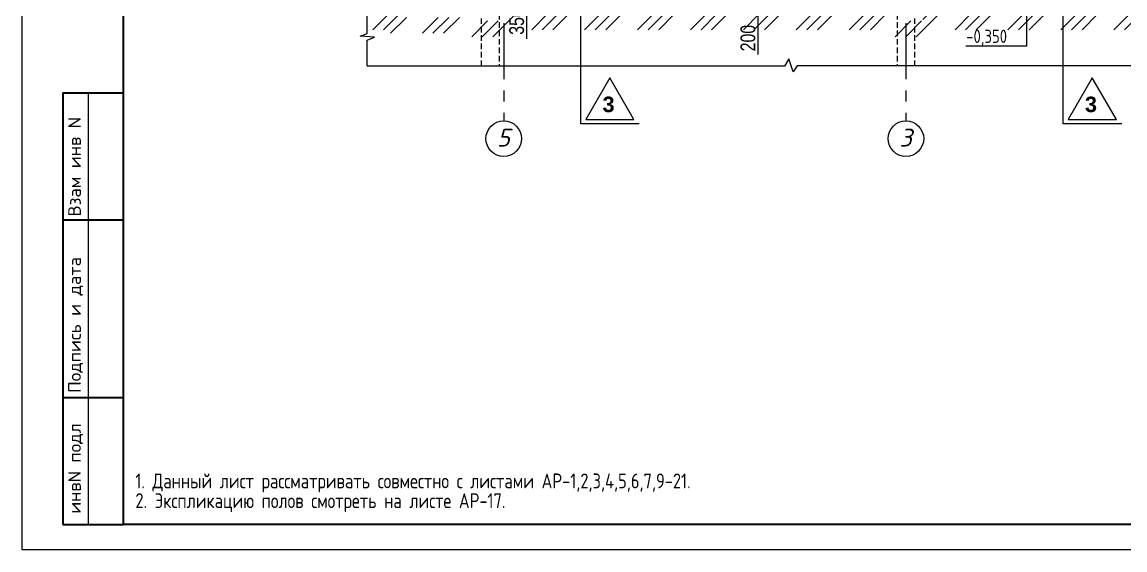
# Model space of a CAD drawing. Extents: x -12289450 to -10763036, y -7834513 to -6150123.
# Drawn here: x -11267018 to -11251388, y -7715920 to -7708437 of the extents above; entities that cross this region are included whole.
import ezdxf

# ---------------------------------------------------------------- set-up
doc = ezdxf.new("R2010")
doc.units = 0
doc.header["$LTSCALE"] = 25
doc.header["$PDMODE"] = 35
doc.linetypes.add('CENTER', pattern=[50.8, 31.75, -6.35, 6.35, -6.35])
doc.linetypes.add('HIDDEN2', pattern=[4.7625, 3.175, -1.5875])
doc.layers.get('DefPoints').update_dxf_attribs({"color": 10, "lineweight": 30})
for name, color, linetype in [('003-ТЕКСТ', 7, 'Continuous'), ('004-ВСПЛИНИИ', 15, 'Continuous'), ('005-РАЗМЕРЫ', 252, 'Continuous'), ('008-ШТРИХОВКА', 252, 'Continuous'), ('014-ОСИ', 251, 'CENTER'), ('Annotation - Text', 7, 'Continuous'), ('ArchiCAD', 7, 'Continuous'), ('Новое', 51, 'Continuous'), ('Примечания', 7, 'Continuous')]:
    doc.layers.add(name, color=color, linetype=linetype)
for name, color, linetype, lineweight in [('0_Ном_пера__41', 7, 'Continuous', 9), ('___АР Полы_Ном_пера__1', 7, 'Continuous', 5), ('___АР Полы_Ном_пера__41', 7, 'Continuous', 9), ('SVAYA', 1, 'Continuous', 40)]:
    doc.layers.add(name, color=color, linetype=linetype, lineweight=lineweight)
doc.styles.add('gismo', font='isocpeui.ttf')
doc.styles.add('GOST 2.304', font='cs_gost2304.shx')
doc.styles.add('SIMP701', font='simplex701.shx')
doc.styles.add('TXT0', font='txt', dxfattribs={"width": 0.8})
doc.styles.add('СГЕНЕРИР_СТИЛЬ_1', font='arialbd.ttf')
doc.dimstyles.new('Копия(5) РАЗМЕРЫ', dxfattribs={"dimscale": 30, "dimtxt": 7, "dimasz": 0.15, "dimexe": 0, "dimexo": 0, "dimgap": 1.2, "dimtad": 1, "dimdec": 0, "dimzin": 0, "dimdsep": 46, "dimtxsty": 'TXT0', "dimblk1": 'A8MITTA', "dimblk2": 'A8MITTA', "dimsah": 1, "dimcen": 2, "dimse1": 1, "dimse2": 1, "dimadec": 0, "dimazin": 0, "dimtp": 6, "dimtm": 6, "dimtfac": 1, "dimtdec": 0, "dimtofl": 0, "dimtmove": 0, "dimatfit": 3, "dimldrblk": 'A8MITTA', "dimfxl": 0, "dimtolj": 1, "dimtzin": 0, "dimarcsym": 0})

# ---------------------------------------------------------------- blocks, each defined once
blk = doc.blocks.new('A8MITTA', base_point=(3180, 3140))
for p, q in [((3160, 3140), (3200, 3140)), ((3170, 3130), (3190, 3150)), ((3180, 3155), (3180, 3125))]:
    blk.add_line(p, q)
blk = doc.blocks.new('*D125')
at = {"layer": '005-РАЗМЕРЫ', "color": 0, "lineweight": -2, "ltscale": 4, "transparency": 16777216}
for p, q in [((-11259867, -7707725), (-11259867, -7708066)), ((-11259867, -7708071), (-11259867, -7708675))]:
    blk.add_line(p, q, dxfattribs=at)
at = {"layer": 'DefPoints', "color": 0, "ltscale": 4, "transparency": 16777216}
for p in [(-11260068, -7707721), (-11259867, -7707721), (-11260068, -7708071)]:
    blk.add_point(p, dxfattribs=at)
at = {"layer": '005-РАЗМЕРЫ', "color": 0, "lineweight": -2, "ltscale": 4, "transparency": 16777216, "xscale": 4.5, "yscale": 4.5, "zscale": 4.5}
for p, rotation in [((-11259867, -7707721), 90), ((-11259867, -7708071), 270)]:
    blk.add_blockref('A8MITTA', p, dxfattribs=dict(at, rotation=rotation))
at = {"layer": '005-РАЗМЕРЫ', "color": 0, "lineweight": 25, "ltscale": 4, "transparency": 16777216, "insert": (-11260008, -7708429), "char_height": 210, "attachment_point": 5, "rotation": 90, "style": 'TXT0'}
blk.add_mtext('\\A1;350', dxfattribs=at)
blk = doc.blocks.new('*D155')
at = {"layer": '005-РАЗМЕРЫ', "color": 0, "lineweight": -2, "ltscale": 4, "transparency": 16777216}
for p, q in [((-11256589, -7707875), (-11256589, -7708066)), ((-11256589, -7708071), (-11256589, -7708896))]:
    blk.add_line(p, q, dxfattribs=at)
at = {"layer": 'DefPoints', "color": 0, "ltscale": 4, "transparency": 16777216}
for p in [(-11256869, -7707871), (-11256869, -7708071), (-11256589, -7708071)]:
    blk.add_point(p, dxfattribs=at)
at = {"layer": '005-РАЗМЕРЫ', "color": 0, "lineweight": -2, "ltscale": 4, "transparency": 16777216, "xscale": 4.5, "yscale": 4.5, "zscale": 4.5}
for p, rotation in [((-11256589, -7707871), 90), ((-11256589, -7708071), 270)]:
    blk.add_blockref('A8MITTA', p, dxfattribs=dict(at, rotation=rotation))
at = {"layer": '005-РАЗМЕРЫ', "color": 0, "lineweight": 25, "ltscale": 4, "transparency": 16777216, "insert": (-11256730, -7708664), "char_height": 210, "attachment_point": 5, "rotation": 90, "style": 'TXT0'}
blk.add_mtext('\\A1;200', dxfattribs=at)

msp = doc.modelspace()

# ---------------------------------------------------------------- hatches: boundary and pattern name
at = {"layer": '008-ШТРИХОВКА', "linetype": 'Continuous', "ltscale": 3}
h = msp.add_hatch(dxfattribs=at)
h.set_pattern_fill('GROUNDBORDER', color=0, scale=33.333333, style=0, pattern_type=2)
h.set_pattern_definition([(45, (0, 0), (-374.99994, 374.99994), []), (45, (150, 0), (-374.99994, 374.99994), []), (45, (-450, 0), (-374.99994, 374.99994), [])])
h.paths.add_polyline_path([(-11262126.6, -7708320.7), (-11261621.7, -7708320.7), (-11261621.7, -7708370.7), (-11260621.7, -7708370.7), (-11260621.7, -7708420.7), (-11260141.7, -7708420.7), (-11260141.7, -7708320.7), (-11254731.7, -7708320.7), (-11254731.7, -7708420.7), (-11254251.7, -7708420.7), (-11254251.7, -7708320.7), (-11247941.7, -7708320.7), (-11247941.7, -7708420.7), (-11247461.7, -7708420.7), (-11247461.7, -7708370.7), (-11246461.7, -7708370.7), (-11246461.7, -7708320.7), (-11245956.8, -7708320.7), (-11245956.8, -7708320.7), (-11245956.8, -7708545.7), (-11246236.7, -7708545.7), (-11246236.7, -7708595.7), (-11247236.7, -7708595.7), (-11247236.7, -7708645.7), (-11248166.7, -7708645.7), (-11248166.7, -7708545.7), (-11254026.7, -7708545.7), (-11254026.7, -7708645.7), (-11254956.7, -7708645.7), (-11254956.7, -7708545.7), (-11259916.7, -7708545.7), (-11259916.7, -7708645.7), (-11260846.7, -7708645.7), (-11260846.7, -7708595.7), (-11261846.7, -7708595.7), (-11261846.7, -7708545.7), (-11262126.6, -7708545.7)], flags=0)

# ---------------------------------------------------------------- linework, layer by layer
at = {"layer": '004-ВСПЛИНИИ', "color": 0, "lineweight": 0}
for points in [[(-11262126.6, -7709059), (-11262126.6, -7708693.4), (-11262025.5, -7708651.1), (-11262226.8, -7708636.9), (-11262126.6, -7708600.9), (-11262126.6, -7708320.7)], [(-11245956.8, -7709059), (-11256033.9, -7709059), (-11256090.1, -7709140.5), (-11256151.7, -7708960.1), (-11256210.3, -7709060.2), (-11262127, -7709061.5)]]:
    msp.add_lwpolyline(points, dxfattribs=at)
at = {"layer": '014-ОСИ'}
for points in [[(-11260191.7, -7708452.7), (-11260191.7, -7709837.6)], [(-11260191.7, -7708452.7), (-11260191.7, -7709837.6)], [(-11260191.7, -7708452.7), (-11260191.7, -7709837.6)], [(-11254491.7, -7708452.7), (-11254491.7, -7709837.6)]]:
    msp.add_lwpolyline(points, dxfattribs=at)
at = {"layer": '0_Ном_пера__41', "linetype": 'Continuous'}
for p, q in [((-11259098.1, -7709880.5), (-11259098.1, -7707769.6)), ((-11252260.7, -7709880.5), (-11252260.7, -7707769.6)), ((-11258270.7, -7709880.5), (-11259098.1, -7709880.5)), ((-11251433.4, -7709880.5), (-11252260.7, -7709880.5))]:
    msp.add_line(p, q, dxfattribs=at)
at = {"layer": '___АР Полы_Ном_пера__41', "linetype": 'Continuous'}
for p, q in [((-11258687.6, -7709227), (-11259029.2, -7709818.7)), ((-11258346, -7709818.7), (-11258687.6, -7709227)), ((-11251850.2, -7709227), (-11252191.9, -7709818.7)), ((-11251508.6, -7709818.7), (-11251850.2, -7709227)), ((-11259029.2, -7709818.7), (-11258346, -7709818.7)), ((-11252191.9, -7709818.7), (-11251508.6, -7709818.7))]:
    msp.add_line(p, q, dxfattribs=at)
at = {"layer": 'Annotation - Text', "color": 0, "lineweight": 20}
for centre in [(-11260191.7, -7710089.6), (-11260191.7, -7710089.6), (-11260191.7, -7710089.6), (-11260191.7, -7710089.6), (-11254491.7, -7710089.6), (-11254491.7, -7710089.6)]:
    msp.add_circle(centre, 252, dxfattribs=at)
at = {"layer": 'ArchiCAD', "color": 7, "linetype": 'Continuous', "lineweight": 35}
for p, q in [((-11266442.4, -7709440), (-11265578.4, -7709440)), ((-11266442.4, -7709440), (-11266442.4, -7715559.9)), ((-11266442.5, -7711239.9), (-11265578.5, -7711239.9)), ((-11266442.5, -7713759.9), (-11265578.5, -7713759.9)), ((-11266442.5, -7715559.9), (-11265578.5, -7715559.9))]:
    msp.add_line(p, q, dxfattribs=at)
msp.add_lwpolyline([(-11265578.5, -7694896.2), (-11237138.6, -7694896.2), (-11237138.6, -7715560.1), (-11265578.5, -7715560.1)], close=True, dxfattribs=at)
at = {"layer": 'SVAYA', "linetype": 'HIDDEN2', "lineweight": 25}
for points in [[(-11260506.7, -7709059), (-11260506.7, -7708320.7), (-11260256.7, -7708320.7), (-11260256.7, -7709059)], [(-11254366.7, -7709059), (-11254366.7, -7708320.7), (-11254616.7, -7708320.7), (-11254616.7, -7709059)]]:
    msp.add_lwpolyline(points, dxfattribs=at)
at = {"layer": 'Новое', "color": 7, "linetype": 'Continuous'}
msp.add_line((-11266082.4, -7709440), (-11266082.4, -7715559.9), dxfattribs=at)
msp.add_lwpolyline([(-11267018.5, -7694536.2), (-11236778.6, -7694536.2), (-11236778.6, -7715920.1), (-11267018.5, -7715920.1)], close=True, dxfattribs=at)
msp.add_lwpolyline([(-11267018.5, -7694536.2), (-11236778.6, -7694536.2), (-11236778.6, -7715920.1), (-11267018.5, -7715920.1)], close=True, dxfattribs=at)
at = {"layer": 'Примечания', "linetype": 'Continuous', "lineweight": 25, "ltscale": 75}
for p, q in [((-11252781.1, -7708070.7), (-11252781.1, -7708780.1)), ((-11252781.1, -7708780.1), (-11253641.1, -7708780.1))]:
    msp.add_line(p, q, dxfattribs=at)

# ---------------------------------------------------------------- texts
at = {"layer": '003-ТЕКСТ', "lineweight": 30, "style": 'SIMP701'}
for s, height, p in [('Взам инв N', 180, (-11266184.6, -7711193.5)), ('Подпись и дата', 179.997, (-11266184.6, -7713694.6)), ('инвN подл', 180, (-11266184.6, -7715406.7))]:
    msp.add_text(s, height=height, rotation=90, dxfattribs=at).set_placement(p)
at = {"layer": '___АР Полы_Ном_пера__1', "style": 'СГЕНЕРИР_СТИЛЬ_1'}
for p in [(-11258791.8, -7709713.5), (-11251954.4, -7709713.5)]:
    msp.add_text('3', height=220, dxfattribs=at).set_placement(p)
at = {"layer": 'Annotation - Text', "color": 0, "lineweight": 25, "style": 'GOST 2.304'}
for s, p in [('1. Данный лист рассматривать совместно с листами АР-1,2,3,4,5,6,7,9-21.', (-11265412.2, -7715046.5)), ('2. Экспликацию полов смотреть на листе АР-17.', (-11265412.2, -7715326.4))]:
    msp.add_text(s, height=210, dxfattribs=at).set_placement(p)
at = {"layer": 'Annotation - Text', "color": 0, "lineweight": 25, "char_height": 252, "attachment_point": 2, "style": 'gismo'}
for s, insert in [('5', (-11260195.6, -7709949.8)), ('3', (-11254495.6, -7709949.8))]:
    msp.add_mtext(s, dxfattribs=dict(at, insert=insert))
at = {"layer": 'Примечания', "linetype": 'Continuous', "lineweight": 25, "ltscale": 75, "style": 'GOST 2.304'}
msp.add_text('-0,350', height=187.5, dxfattribs=at).set_placement((-11253636.1, -7708732.9))

# ---------------------------------------------------------------- dimensions: what is measured, and where the dimension line sits
at = {"layer": '005-РАЗМЕРЫ', "lineweight": 25, "ltscale": 4}
for base, p1, p2, picture, middle in [((-11259867, -7707720.7), (-11260068.5, -7708070.7), (-11260068.5, -7707720.7), '*D125', (-11259867, -7708428.9)), ((-11256589.3, -7708070.7), (-11256869.5, -7707870.7), (-11256869.5, -7708070.7), '*D155', (-11256589.3, -7708664))]:
    dim = msp.add_linear_dim(base=base, p1=p1, p2=p2, angle=90, dimstyle='Копия(5) РАЗМЕРЫ', dxfattribs=at)
    dim.commit()
    dim.dimension.update_dxf_attribs({"geometry": picture, "text_midpoint": middle, "dimtype": 160})

doc.saveas('drawing.dxf')
